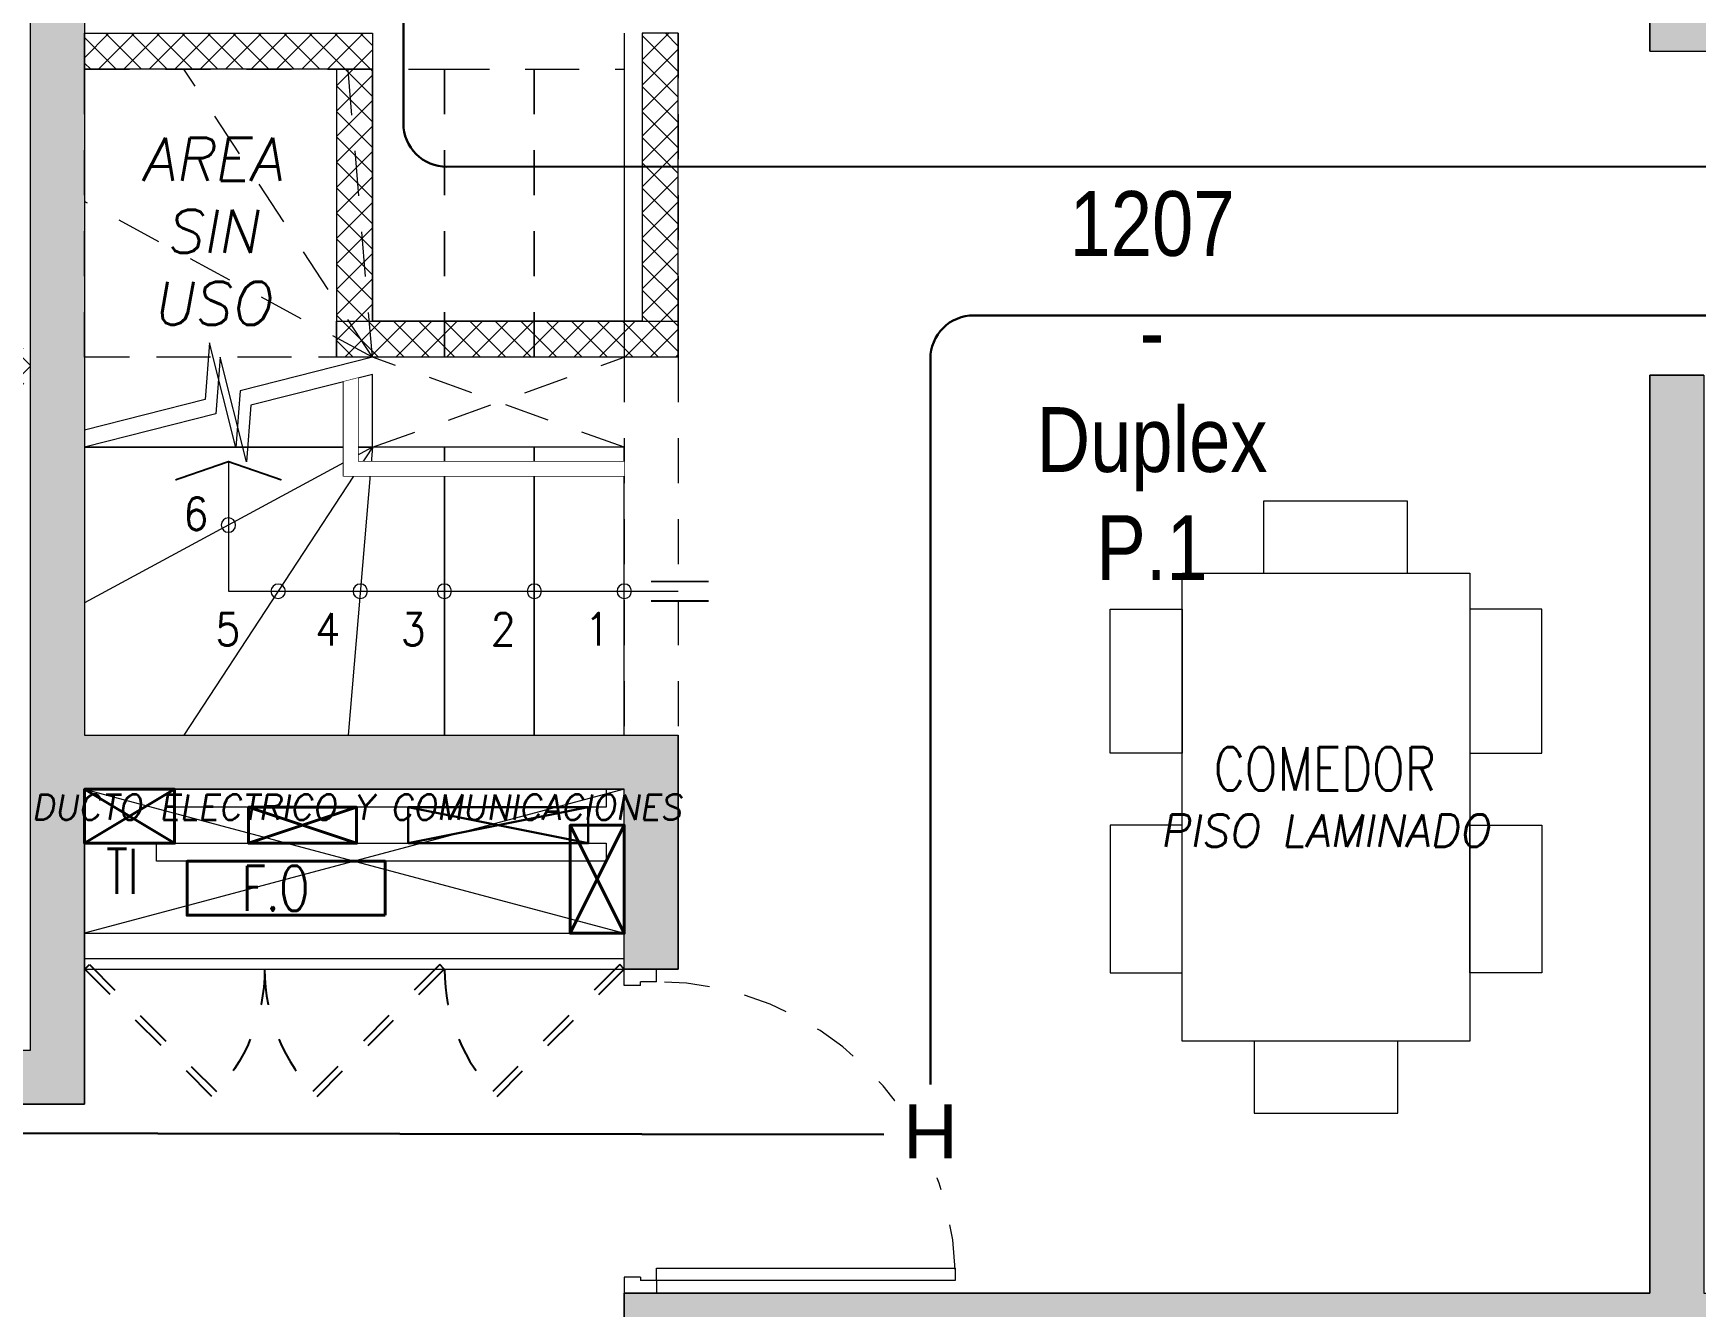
# Model space of a CAD drawing. Header units: millimetres. Extents: x -3 to 53, y -110 to 39.
# Drawn here: x 39.558 to 44.178, y -23.07 to -19.532 of the extents above; entities that cross this region are included whole.
import ezdxf
from ezdxf import colors
from ezdxf.entities.mleader import LeaderData, LeaderLine
from ezdxf.enums import TextEntityAlignment as Align
from ezdxf.math import Vec2, Vec3

# ---------------------------------------------------------------- set-up
doc = ezdxf.new("R2010")
doc.units = ezdxf.units.MM
doc.set_wipeout_variables(frame=1)
doc.linetypes.add('HIDDEN', pattern=[0.375, 0.25, -0.125])
doc.linetypes.add('HIDDEN2', pattern=[0.1875, 0.125, -0.0625])
for name, color, linetype in [('A-BARANDAS', 8, 'Continuous'), ('A-EST HATCH', 8, 'Continuous'), ('A-EST PLACAS', 8, 'Continuous'), ('A-EST VIGAS', 8, 'HIDDEN2'), ('A-LINEAS', 8, 'Continuous'), ('A-MURO BAJO', 8, 'Continuous'), ('A-MURO_P10', 8, 'Continuous'), ('A-NUMERACIONDEP', 8, 'Continuous'), ('A-PROYECCIONES', 8, 'HIDDEN2'), ('A-TEXTO-ACABADO PISO', 8, 'Continuous'), ('A-TEXTO-INDICACIONES', 8, 'Continuous'), ('DLP_MOBILIARIO', 8, 'Continuous'), ('DLP_TEXTO AMBIENTE', 8, 'Continuous')]:
    doc.layers.add(name, color=color, linetype=linetype)
for name, color, linetype, lineweight in [('A-MUROS', 8, 'Continuous', 30), ('MQ.BANDEJA DE COMUNICACIONES', 8, 'Continuous', 40), ('MQ.BANDEJA ELECTRICA', 8, 'Continuous', 30), ('MQ.CANALI DYA', 3, 'LINEAPERPEN', 30), ('MQ.DETECTOR HUMO', 5, 'Continuous', 30), ('MQ.TEXTO GENERAL', 255, 'Continuous', 40)]:
    doc.layers.add(name, color=color, linetype=linetype, lineweight=lineweight)
doc.styles.add('MQTEXTO', font='romans.shx')
doc.styles.add('R80', font='ARIALN.TTF', dxfattribs={"height": 2.03})
doc.styles.add('ROMANS', font='ROMANS.shx', dxfattribs={"oblique": 10})
doc.styles.get("Standard").update_dxf_attribs({"font": 'arial.ttf'})
doc.linetypes.add('LINEAPERPEN', pattern='A,0.75,-0.2,["I",Standard,S=0.12,R=0.09,X=0,Y=-0.06],-0.25', length=1.2)

# ---------------------------------------------------------------- blocks, each defined once
blk = doc.blocks.new('DETECTOR DE HUMO 1 EN 75')
blk.add_wipeout([(0.13, 0.13), (0.13, 0.1316), (0.13, 0.1333), (0.1299, 0.1349), (0.1298, 0.1365), (0.1297, 0.1382), (0.1296, 0.1398), (0.1295, 0.1414), (0.1293, 0.143), (0.1292, 0.1447), (0.129, 0.1463), (0.1288, 0.1479), (0.1285, 0.1495), (0.1283, 0.1511), (0.128, 0.1528), (0.1277, 0.1544), (0.1274, 0.156), (0.127, 0.1576), (0.1267, 0.1592), (0.1263, 0.1607), (0.1259, 0.1623), (0.1255, 0.1639), (0.1251, 0.1655), (0.1246, 0.1671), (0.1241, 0.1686), (0.1236, 0.1702), (0.1231, 0.1717), (0.1226, 0.1733), (0.122, 0.1748), (0.1215, 0.1763), (0.1209, 0.1779), (0.1203, 0.1794), (0.1196, 0.1809), (0.119, 0.1824), (0.1183, 0.1839), (0.1176, 0.1854), (0.1169, 0.1868), (0.1162, 0.1883), (0.1155, 0.1897), (0.1147, 0.1912), (0.1139, 0.1926), (0.1131, 0.1941), (0.1123, 0.1955), (0.1115, 0.1969), (0.1106, 0.1983), (0.1098, 0.1997), (0.1089, 0.201), (0.108, 0.2024), (0.1071, 0.2037), (0.1061, 0.2051), (0.1052, 0.2064), (0.1042, 0.2077), (0.1032, 0.209), (0.1022, 0.2103), (0.1012, 0.2116), (0.1002, 0.2129), (0.0991, 0.2141), (0.0981, 0.2154), (0.097, 0.2166), (0.0959, 0.2178), (0.0948, 0.219), (0.0936, 0.2202), (0.0925, 0.2213), (0.0913, 0.2225), (0.0902, 0.2236), (0.089, 0.2248), (0.0878, 0.2259), (0.0866, 0.227), (0.0854, 0.2281), (0.0841, 0.2291), (0.0829, 0.2302), (0.0816, 0.2312), (0.0803, 0.2322), (0.079, 0.2332), (0.0777, 0.2342), (0.0764, 0.2352), (0.0751, 0.2361), (0.0737, 0.2371), (0.0724, 0.238), (0.071, 0.2389), (0.0697, 0.2398), (0.0683, 0.2406), (0.0669, 0.2415), (0.0655, 0.2423), (0.0641, 0.2431), (0.0626, 0.2439), (0.0612, 0.2447), (0.0597, 0.2455), (0.0583, 0.2462), (0.0568, 0.2469), (0.0554, 0.2476), (0.0539, 0.2483), (0.0524, 0.249), (0.0509, 0.2496), (0.0494, 0.2503), (0.0479, 0.2509), (0.0463, 0.2515), (0.0448, 0.252), (0.0433, 0.2526), (0.0417, 0.2531), (0.0402, 0.2536), (0.0386, 0.2541), (0.0371, 0.2546), (0.0355, 0.2551), (0.0339, 0.2555), (0.0323, 0.2559), (0.0307, 0.2563), (0.0292, 0.2567), (0.0276, 0.257), (0.026, 0.2574), (0.0244, 0.2577), (0.0228, 0.258), (0.0211, 0.2583), (0.0195, 0.2585), (0.0179, 0.2588), (0.0163, 0.259), (0.0147, 0.2592), (0.013, 0.2593), (0.0114, 0.2595), (0.0098, 0.2596), (0.0082, 0.2597), (0.0065, 0.2598), (0.0049, 0.2599), (0.0033, 0.26), (0.0016, 0.26), (0, 0.26), (-0.0016, 0.26), (-0.0033, 0.26), (-0.0049, 0.2599), (-0.0065, 0.2598), (-0.0082, 0.2597), (-0.0098, 0.2596), (-0.0114, 0.2595), (-0.013, 0.2593), (-0.0147, 0.2592), (-0.0163, 0.259), (-0.0179, 0.2588), (-0.0195, 0.2585), (-0.0211, 0.2583), (-0.0228, 0.258), (-0.0244, 0.2577), (-0.026, 0.2574), (-0.0276, 0.257), (-0.0292, 0.2567), (-0.0307, 0.2563), (-0.0323, 0.2559), (-0.0339, 0.2555), (-0.0355, 0.2551), (-0.0371, 0.2546), (-0.0386, 0.2541), (-0.0402, 0.2536), (-0.0417, 0.2531), (-0.0433, 0.2526), (-0.0448, 0.252), (-0.0463, 0.2515), (-0.0479, 0.2509), (-0.0494, 0.2503), (-0.0509, 0.2496), (-0.0524, 0.249), (-0.0539, 0.2483), (-0.0554, 0.2476), (-0.0568, 0.2469), (-0.0583, 0.2462), (-0.0597, 0.2455), (-0.0612, 0.2447), (-0.0626, 0.2439), (-0.0641, 0.2431), (-0.0655, 0.2423), (-0.0669, 0.2415), (-0.0683, 0.2406), (-0.0697, 0.2398), (-0.071, 0.2389), (-0.0724, 0.238), (-0.0737, 0.2371), (-0.0751, 0.2361), (-0.0764, 0.2352), (-0.0777, 0.2342), (-0.079, 0.2332), (-0.0803, 0.2322), (-0.0816, 0.2312), (-0.0829, 0.2302), (-0.0841, 0.2291), (-0.0854, 0.2281), (-0.0866, 0.227), (-0.0878, 0.2259), (-0.089, 0.2248), (-0.0902, 0.2236), (-0.0913, 0.2225), (-0.0925, 0.2213), (-0.0936, 0.2202), (-0.0948, 0.219), (-0.0959, 0.2178), (-0.097, 0.2166), (-0.0981, 0.2154), (-0.0991, 0.2141), (-0.1002, 0.2129), (-0.1012, 0.2116), (-0.1022, 0.2103), (-0.1032, 0.209), (-0.1042, 0.2077), (-0.1052, 0.2064), (-0.1061, 0.2051), (-0.1071, 0.2037), (-0.108, 0.2024), (-0.1089, 0.201), (-0.1098, 0.1997), (-0.1106, 0.1983), (-0.1115, 0.1969), (-0.1123, 0.1955), (-0.1131, 0.1941), (-0.1139, 0.1926), (-0.1147, 0.1912), (-0.1155, 0.1897), (-0.1162, 0.1883), (-0.1169, 0.1868), (-0.1176, 0.1854), (-0.1183, 0.1839), (-0.119, 0.1824), (-0.1196, 0.1809), (-0.1203, 0.1794), (-0.1209, 0.1779), (-0.1215, 0.1763), (-0.122, 0.1748), (-0.1226, 0.1733), (-0.1231, 0.1717), (-0.1236, 0.1702), (-0.1241, 0.1686), (-0.1246, 0.1671), (-0.1251, 0.1655), (-0.1255, 0.1639), (-0.1259, 0.1623), (-0.1263, 0.1607), (-0.1267, 0.1592), (-0.127, 0.1576), (-0.1274, 0.156), (-0.1277, 0.1544), (-0.128, 0.1528), (-0.1283, 0.1511), (-0.1285, 0.1495), (-0.1288, 0.1479), (-0.129, 0.1463), (-0.1292, 0.1447), (-0.1293, 0.143), (-0.1295, 0.1414), (-0.1296, 0.1398), (-0.1297, 0.1382), (-0.1298, 0.1365), (-0.1299, 0.1349), (-0.13, 0.1333), (-0.13, 0.1316), (-0.13, 0.13), (-0.13, 0.1284), (-0.13, 0.1267), (-0.1299, 0.1251), (-0.1298, 0.1235), (-0.1297, 0.1218), (-0.1296, 0.1202), (-0.1295, 0.1186), (-0.1293, 0.117), (-0.1292, 0.1153), (-0.129, 0.1137), (-0.1288, 0.1121), (-0.1285, 0.1105), (-0.1283, 0.1089), (-0.128, 0.1072), (-0.1277, 0.1056), (-0.1274, 0.104), (-0.127, 0.1024), (-0.1267, 0.1008), (-0.1263, 0.0993), (-0.1259, 0.0977), (-0.1255, 0.0961), (-0.1251, 0.0945), (-0.1246, 0.0929), (-0.1241, 0.0914), (-0.1236, 0.0898), (-0.1231, 0.0883), (-0.1226, 0.0867), (-0.122, 0.0852), (-0.1215, 0.0837), (-0.1209, 0.0821), (-0.1203, 0.0806), (-0.1196, 0.0791), (-0.119, 0.0776), (-0.1183, 0.0761), (-0.1176, 0.0746), (-0.1169, 0.0732), (-0.1162, 0.0717), (-0.1155, 0.0703), (-0.1147, 0.0688), (-0.1139, 0.0674), (-0.1131, 0.0659), (-0.1123, 0.0645), (-0.1115, 0.0631), (-0.1106, 0.0617), (-0.1098, 0.0603), (-0.1089, 0.059), (-0.108, 0.0576), (-0.1071, 0.0563), (-0.1061, 0.0549), (-0.1052, 0.0536), (-0.1042, 0.0523), (-0.1032, 0.051), (-0.1022, 0.0497), (-0.1012, 0.0484), (-0.1002, 0.0471), (-0.0991, 0.0459), (-0.0981, 0.0446), (-0.097, 0.0434), (-0.0959, 0.0422), (-0.0948, 0.041), (-0.0936, 0.0398), (-0.0925, 0.0387), (-0.0913, 0.0375), (-0.0902, 0.0364), (-0.089, 0.0352), (-0.0878, 0.0341), (-0.0866, 0.033), (-0.0854, 0.0319), (-0.0841, 0.0309), (-0.0829, 0.0298), (-0.0816, 0.0288), (-0.0803, 0.0278), (-0.079, 0.0268), (-0.0777, 0.0258), (-0.0764, 0.0248), (-0.0751, 0.0239), (-0.0737, 0.0229), (-0.0724, 0.022), (-0.071, 0.0211), (-0.0697, 0.0202), (-0.0683, 0.0194), (-0.0669, 0.0185), (-0.0655, 0.0177), (-0.0641, 0.0169), (-0.0626, 0.0161), (-0.0612, 0.0153), (-0.0597, 0.0145), (-0.0583, 0.0138), (-0.0568, 0.0131), (-0.0554, 0.0124), (-0.0539, 0.0117), (-0.0524, 0.011), (-0.0509, 0.0104), (-0.0494, 0.0097), (-0.0479, 0.0091), (-0.0463, 0.0085), (-0.0448, 0.008), (-0.0433, 0.0074), (-0.0417, 0.0069), (-0.0402, 0.0064), (-0.0386, 0.0059), (-0.0371, 0.0054), (-0.0355, 0.0049), (-0.0339, 0.0045), (-0.0323, 0.0041), (-0.0307, 0.0037), (-0.0292, 0.0033), (-0.0276, 0.003), (-0.026, 0.0026), (-0.0244, 0.0023), (-0.0228, 0.002), (-0.0211, 0.0017), (-0.0195, 0.0015), (-0.0179, 0.0012), (-0.0163, 0.001), (-0.0147, 0.0008), (-0.013, 0.0007), (-0.0114, 0.0005), (-0.0098, 0.0004), (-0.0082, 0.0003), (-0.0065, 0.0002), (-0.0049, 0.0001), (-0.0033, 0), (-0.0016, 0), (0, 0), (0.0016, 0), (0.0033, 0), (0.0049, 0.0001), (0.0065, 0.0002), (0.0082, 0.0003), (0.0098, 0.0004), (0.0114, 0.0005), (0.013, 0.0007), (0.0147, 0.0008), (0.0163, 0.001), (0.0179, 0.0012), (0.0195, 0.0015), (0.0211, 0.0017), (0.0228, 0.002), (0.0244, 0.0023), (0.026, 0.0026), (0.0276, 0.003), (0.0292, 0.0033), (0.0307, 0.0037), (0.0323, 0.0041), (0.0339, 0.0045), (0.0355, 0.0049), (0.0371, 0.0054), (0.0386, 0.0059), (0.0402, 0.0064), (0.0417, 0.0069), (0.0433, 0.0074), (0.0448, 0.008), (0.0463, 0.0085), (0.0479, 0.0091), (0.0494, 0.0097), (0.0509, 0.0104), (0.0524, 0.011), (0.0539, 0.0117), (0.0554, 0.0124), (0.0568, 0.0131), (0.0583, 0.0138), (0.0597, 0.0145), (0.0612, 0.0153), (0.0626, 0.0161), (0.0641, 0.0169), (0.0655, 0.0177), (0.0669, 0.0185), (0.0683, 0.0194), (0.0697, 0.0202), (0.071, 0.0211), (0.0724, 0.022), (0.0737, 0.0229), (0.0751, 0.0239), (0.0764, 0.0248), (0.0777, 0.0258), (0.079, 0.0268), (0.0803, 0.0278), (0.0816, 0.0288), (0.0829, 0.0298), (0.0841, 0.0309), (0.0854, 0.0319), (0.0866, 0.033), (0.0878, 0.0341), (0.089, 0.0352), (0.0902, 0.0364), (0.0913, 0.0375), (0.0925, 0.0387), (0.0936, 0.0398), (0.0948, 0.041), (0.0959, 0.0422), (0.097, 0.0434), (0.0981, 0.0446), (0.0991, 0.0459), (0.1002, 0.0471), (0.1012, 0.0484), (0.1022, 0.0497), (0.1032, 0.051), (0.1042, 0.0523), (0.1052, 0.0536), (0.1061, 0.0549), (0.1071, 0.0563), (0.108, 0.0576), (0.1089, 0.059), (0.1098, 0.0603), (0.1106, 0.0617), (0.1115, 0.0631), (0.1123, 0.0645), (0.1131, 0.0659), (0.1139, 0.0674), (0.1147, 0.0688), (0.1155, 0.0703), (0.1162, 0.0717), (0.1169, 0.0732), (0.1176, 0.0746), (0.1183, 0.0761), (0.119, 0.0776), (0.1196, 0.0791), (0.1203, 0.0806), (0.1209, 0.0821), (0.1215, 0.0837), (0.122, 0.0852), (0.1226, 0.0867), (0.1231, 0.0883), (0.1236, 0.0898), (0.1241, 0.0914), (0.1246, 0.0929), (0.1251, 0.0945), (0.1255, 0.0961), (0.1259, 0.0977), (0.1263, 0.0993), (0.1267, 0.1008), (0.127, 0.1024), (0.1274, 0.104), (0.1277, 0.1056), (0.128, 0.1072), (0.1283, 0.1089), (0.1285, 0.1105), (0.1288, 0.1121), (0.129, 0.1137), (0.1292, 0.1153), (0.1293, 0.117), (0.1295, 0.1186), (0.1296, 0.1202), (0.1297, 0.1218), (0.1298, 0.1235), (0.1299, 0.1251), (0.13, 0.1267), (0.13, 0.1284)]).dxf.layer = 'MQ.DETECTOR HUMO'
at = {"layer": 'MQ.DETECTOR HUMO'}
blk.add_text('H', height=0.15, rotation=180, dxfattribs=at).set_placement((0, 0.13), align=Align.MIDDLE_CENTER)
blk = doc.blocks.new('DETECTORES3 TORRE')
at = {"layer": 'MQ.CANALI DYA', "elevation": 0}
blk.add_lwpolyline([(-4.8074, 1.7303), (0.4945, 1.7294, 0.414214), (0.6145, 1.8494), (0.6145, 4.175)], format="xyb", dxfattribs=at)
at = {"layer": 'MQ.DETECTOR HUMO'}
blk.add_blockref('DETECTOR DE HUMO 1 EN 75', (-0.85, -1.0801), dxfattribs=at)
at = {"layer": 'MQ.CANALI DYA', "elevation": 0}
for points in [[(-4.1337, 1.3163), (-0.97, 1.3163, -0.414214), (-0.85, 1.1963), (-0.85, -0.8201)], [(2.0904, -1.3433), (2.0904, -1.0754, 0.414634), (1.9702, -0.9554), (-0.7203, -0.9593)]]:
    blk.add_lwpolyline(points, format="xyb", dxfattribs=at)
blk = doc.blocks.new('_Dot')
at = {"color": 0, "linetype": 'ByBlock', "lineweight": -2}
blk.add_line((-0.5, 0), (-1, 0), dxfattribs=at)
at = {"color": 0, "linetype": 'ByBlock', "const_width": 0.5}
blk.add_lwpolyline([(-0.25, 0, 1), (0.25, 0, 1)], format="xyb", close=True, dxfattribs=at)
blk = doc.blocks.new('EST.P10')
at = {"layer": 'A-EST HATCH', "lineweight": 0}
h = blk.add_hatch(color=8, dxfattribs=at)
h.dxf.hatch_style = 1
h.paths.add_polyline_path([(10.5, -2.74), (10.5, 3.325), (12.15, 3.325), (12.15, 3.525), (10.35, 3.525), (10.35, 2.65), (8.85, 2.65), (8.85, 3.15), (8.7, 3.15), (8.7, 2.45), (10.35, 2.45), (10.35, -2.74)])
h.paths.add_polyline_path([(31.6, 7.325), (30, 7.325), (30, 10.425), (31.2, 10.425), (31.2, 10.575), (29.85, 10.575), (29.85, 7.175), (31.6, 7.175)])
h.paths.add_polyline_path([(32.4, 10.575), (32.55, 10.575), (32.55, 7.175), (32.4, 7.175)])
h.paths.add_polyline_path([(37.9, 11.05), (38.2, 11.05), (38.2, 10.9), (38.05, 10.9), (38.05, 7.825), (37.9, 7.825)])
h.paths.add_polyline_path([(34.95, 10.425), (34.95, 7.325), (33.35, 7.325), (33.35, 7.175), (35.1, 7.175), (35.1, 10.575), (33.75, 10.575), (33.75, 10.425)])
h.paths.add_polyline_path([(44.2, 10.9), (44.8, 10.9), (44.8, 11.05), (44.05, 11.05), (44.05, 7.65), (45.2, 7.65), (45.2, 7.8), (44.2, 7.8)])
h.paths.add_polyline_path([(46, 11.05), (46, 7.65), (46.15, 7.65), (46.15, 11.05)])
h.paths.add_polyline_path([(46.95, 7.8), (48.55, 7.8), (48.55, 10.9), (47.35, 10.9), (47.35, 11.05), (48.7, 11.05), (48.7, 7.65), (46.95, 7.65)])
h.paths.add_polyline_path([(44.2, -2.65), (44.8, -2.65), (44.8, -2.8), (44.05, -2.8), (44.05, 0.6), (45.2, 0.6), (45.2, 0.45), (44.2, 0.45)])
h.paths.add_polyline_path([(46, -2.8), (46, 0.6), (46.15, 0.6), (46.15, -2.8)])
h.paths.add_polyline_path([(46.95, 0.45), (48.55, 0.45), (48.55, -2.65), (47.35, -2.65), (47.35, -2.8), (48.7, -2.8), (48.7, 0.6), (46.95, 0.6)])
h.paths.add_polyline_path([(41.35, -0.35), (41.2, -0.35), (41.2, -2.65), (41.05, -2.65), (41.05, -2.8), (41.35, -2.8)])
h.paths.add_polyline_path([(31.6, 0.925), (30, 0.925), (30, -2.175), (31.2, -2.175), (31.2, -2.325), (29.85, -2.325), (29.85, 1.075), (31.6, 1.075)])
h.paths.add_polyline_path([(32.4, -2.325), (32.55, -2.325), (32.55, 1.075), (32.4, 1.075)])
h.paths.add_polyline_path([(37.9, -2.8), (38.2, -2.8), (38.2, -2.65), (38.05, -2.65), (38.05, 0.425), (37.9, 0.425)])
h.paths.add_polyline_path([(34.95, -2.175), (34.95, 0.925), (33.35, 0.925), (33.35, 1.075), (35.1, 1.075), (35.1, -2.325), (33.75, -2.325), (33.75, -2.175)])
h.paths.add_polyline_path([(18.45, 7.325), (20.05, 7.325), (20.05, 10.425), (18.85, 10.425), (18.85, 10.575), (20.2, 10.575), (20.2, 7.175), (18.45, 7.175)])
h.paths.add_polyline_path([(17.65, 10.575), (17.5, 10.575), (17.5, 7.175), (17.65, 7.175)])
h.paths.add_polyline_path([(11.85, 11.05), (11.85, 10.9), (12, 10.9), (12, 7.825), (12.15, 7.825), (12.15, 11.05)])
h.paths.add_polyline_path([(22.45, 4.725), (13.05, 4.725), (13.05, 4.875), (16.6, 4.875), (16.6, 6.275), (16.8, 6.275), (16.8, 4.875), (19.7, 4.875), (19.7, 6.275), (19.85, 6.275), (19.85, 4.875), (22.25, 4.875), (22.25, 6.125), (20.6, 6.125), (20.6, 6.275), (22.875, 6.275), (22.875, 6.125), (22.45, 6.125)])
h.paths.add_polyline_path([(15.1, 10.425), (15.1, 7.325), (16.7, 7.325), (16.7, 7.175), (14.95, 7.175), (14.95, 10.575), (16.3, 10.575), (16.3, 10.425)])
h.paths.add_polyline_path([(10.35, 5.8), (8.7, 5.8), (8.7, 5.1), (8.85, 5.1), (8.85, 5.6), (10.35, 5.6), (10.35, 4.725), (12.15, 4.725), (12.15, 4.925), (10.5, 4.925), (10.5, 10.99), (10.35, 10.99)])
h.paths.add_polyline_path([(5.85, 10.9), (5.25, 10.9), (5.25, 11.05), (6, 11.05), (6, 7.65), (4.85, 7.65), (4.85, 7.8), (5.85, 7.8)])
h.paths.add_polyline_path([(4.05, 11.05), (4.05, 7.65), (3.9, 7.65), (3.9, 11.05)])
h.paths.add_polyline_path([(3.1, 7.8), (1.5, 7.8), (1.5, 10.9), (2.7, 10.9), (2.7, 11.05), (1.35, 11.05), (1.35, 7.65), (3.1, 7.65)])
h.paths.add_polyline_path([(4.05, -2.8), (4.05, 0.6), (3.9, 0.6), (3.9, -2.8)])
h.paths.add_polyline_path([(3.1, 0.45), (1.5, 0.45), (1.5, -2.65), (2.7, -2.65), (2.7, -2.8), (1.35, -2.8), (1.35, 0.6), (3.1, 0.6)])
h.paths.add_polyline_path([(8.7, -0.35), (8.85, -0.35), (8.85, -2.65), (9, -2.65), (9, -2.8), (8.7, -2.8)])
h.paths.add_polyline_path([(18.45, 0.925), (20.05, 0.925), (20.05, -2.175), (18.85, -2.175), (18.85, -2.325), (20.2, -2.325), (20.2, 1.075), (18.45, 1.075)])
h.paths.add_polyline_path([(17.65, -2.325), (17.5, -2.325), (17.5, 1.075), (17.65, 1.075)])
h.paths.add_polyline_path([(12.15, -2.8), (11.85, -2.8), (11.85, -2.65), (12, -2.65), (12, 0.425), (12.15, 0.425)])
h.paths.add_polyline_path([(15.1, -2.175), (15.1, 0.925), (16.7, 0.925), (16.7, 1.075), (14.95, 1.075), (14.95, -2.325), (16.3, -2.325), (16.3, -2.175)])
h.paths.add_polyline_path([(39.7, 3.525), (37.9, 3.525), (37.9, 3.375), (39.55, 3.375), (39.55, -2.74), (39.7, -2.74), (39.7, 2.5), (41.35, 2.5), (41.35, 3.15), (41.2, 3.15), (41.2, 2.65), (39.7, 2.65)])
h.paths.add_polyline_path([(6, -2.8), (6, 0.6), (4.85, 0.6), (4.85, 0.45), (5.85, 0.45), (5.85, -2.65), (5.25, -2.65), (5.25, -2.8)])
h.paths.add_polyline_path([(3.0968, 5.55), (2.95, 5.55), (2.95, 6.75), (5.1, 6.75), (5.1, 6.6), (4.65, 6.6), (4.65, 5), (4.45, 5), (4.45, 6.6), (3.1, 6.6), (3.1, 5.55)], flags=17)
h.paths.add_polyline_path([(3.0968, 2.7), (2.95, 2.7), (2.95, 1.5), (5.1, 1.5), (5.1, 1.65), (4.65, 1.65), (4.65, 3.25), (4.45, 3.25), (4.45, 1.65), (3.1, 1.65), (3.1, 2.7)], flags=17)
h.paths.add_polyline_path([(8.8501, 4.2), (6, 4.2), (6, 6.75), (5.85, 6.75), (5.85, 4.2), (3.1, 4.2), (3.1, 4.8), (2.95, 4.8), (2.95, 4.2), (0.15, 4.2), (0.15, 8.25), (0, 8.25), (0, 0), (0.15, 0), (0.15, 4.05), (2.95, 4.05), (2.95, 3.45), (3.1, 3.45), (3.1, 4.05), (5.85, 4.05), (5.85, 1.5), (6, 1.5), (6, 4.05), (8.8501, 4.05)])
h.paths.add_polyline_path([(8.7, 11.05), (8.7, 8.6), (8.85, 8.6), (8.85, 10.9), (9, 10.9), (9, 11.05)])
h.paths.add_polyline_path([(22.9, 4.725), (25, 4.725), (25, 4.875), (23.05, 4.875), (23.05, 8.575), (25, 8.575), (25, 8.725), (23.05, 8.725), (23.05, 10.575), (22.2, 10.575), (22.2, 10.425), (22.9, 10.425)])
h.paths.add_polyline_path([(39.7, 10.99), (39.7, 5.75), (41.35, 5.75), (41.35, 5.1), (41.2, 5.1), (41.2, 5.6), (39.7, 5.6), (39.7, 4.725), (37.9, 4.725), (37.9, 4.875), (39.55, 4.875), (39.55, 10.99)])
h.paths.add_polyline_path([(47.1, 4.2), (49.9, 4.2), (49.9, 8.25), (50.05, 8.25), (50.05, 0), (49.9, 0), (49.9, 4.05), (47.1, 4.05), (47.1, 3.45), (46.95, 3.45), (46.95, 4.05), (44.2, 4.05), (44.2, 1.5), (44.05, 1.5), (44.05, 4.05), (41.1999, 4.05), (41.1999, 4.2), (44.05, 4.2), (44.05, 6.75), (44.2, 6.75), (44.2, 4.2), (46.95, 4.2), (46.95, 4.8), (47.1, 4.8)])
h.paths.add_polyline_path([(41.35, 11.05), (41.05, 11.05), (41.05, 10.9), (41.2, 10.9), (41.2, 8.6), (41.35, 8.6)])
h.paths.add_polyline_path([(46.9532, 5.55), (47.1, 5.55), (47.1, 6.75), (44.95, 6.75), (44.95, 6.6), (45.4, 6.6), (45.4, 5), (45.6, 5), (45.6, 6.6), (46.95, 6.6), (46.95, 5.55)], flags=17)
h.paths.add_polyline_path([(46.9532, 2.7), (47.1, 2.7), (47.1, 1.5), (44.95, 1.5), (44.95, 1.65), (45.4, 1.65), (45.4, 3.25), (45.6, 3.25), (45.6, 1.65), (46.95, 1.65), (46.95, 2.7)], flags=17)
h.paths.add_polyline_path([(26.7, 4.725), (26.85, 4.725), (26.85, 8.725), (26.7, 8.725)])
h.paths.add_polyline_path([(27.15, 10.425), (27.85, 10.425), (27.85, 10.575), (27, 10.575), (27, 4.725), (27.15, 4.725)])
h.paths.add_polyline_path([(27.6, 6.125), (27.6, 4.725), (37, 4.725), (37, 4.875), (33.45, 4.875), (33.45, 6.275), (33.25, 6.275), (33.25, 4.875), (30.35, 4.875), (30.35, 6.275), (30.2, 6.275), (30.2, 4.875), (27.8, 4.875), (27.8, 6.125), (29.45, 6.125), (29.45, 6.275), (27.175, 6.275), (27.175, 6.125)])
h.paths.add_polyline_path([(21.05, 1.975), (21.05, 2.125), (22.85, 2.125), (22.85, 3.375), (20.3, 3.375), (20.3, 1.975), (20.15, 1.975), (20.15, 3.375), (16.8, 3.375), (16.8, 1.975), (16.6, 1.975), (16.6, 3.375), (13.05, 3.375), (13.05, 3.525), (23.05, 3.525), (23.05, 1.975)])
h.paths.add_polyline_path([(23.05, 1.95), (23.05, -1.775), (26.7, -1.775), (26.7, 0.875), (24.35, 0.875), (24.35, 1.425), (24.05, 1.425), (24.05, 1.575), (24.5, 1.575), (24.5, 1.025), (26.7, 1.025), (26.7, 3.375), (24.05, 3.375), (24.05, 3.525), (26.85, 3.525), (26.85, -1.925), (23.05, -1.925), (23.05, -2.325), (22.2, -2.325), (22.2, -2.175), (22.9, -2.175), (22.9, 1.95)])
h.paths.add_polyline_path([(29, 1.975), (29, 2.125), (27.2, 2.125), (27.2, 3.375), (29.75, 3.375), (29.75, 1.975), (29.9, 1.975), (29.9, 3.375), (33.25, 3.375), (33.25, 1.975), (33.45, 1.975), (33.45, 3.375), (37, 3.375), (37, 3.525), (27, 3.525), (27, 1.975)])
h.paths.add_polyline_path([(27, 1.95), (27, -2.325), (27.85, -2.325), (27.85, -2.175), (27.15, -2.175), (27.15, 1.95)])
at = {"layer": 'A-EST PLACAS', "color": 8, "lineweight": 0}
for points in [[(44.2, 10.9), (44.8, 10.9), (44.8, 11.05), (44.05, 11.05), (44.05, 7.65), (45.2, 7.65), (45.2, 7.8), (44.2, 7.8)], [(39.7, 10.99), (39.7, 5.75), (41.35, 5.75), (41.35, 5.1), (41.2, 5.1), (41.2, 5.6), (39.7, 5.6), (39.7, 4.725), (37.9, 4.725), (37.9, 4.875), (39.55, 4.875), (39.55, 10.99)], [(47.1, 4.2), (49.9, 4.2), (49.9, 8.25), (50.05, 8.25), (50.05, 0), (49.9, 0), (49.9, 4.05), (47.1, 4.05), (47.1, 3.45), (46.95, 3.45), (46.95, 4.05), (44.2, 4.05), (44.2, 1.5), (44.05, 1.5), (44.05, 4.05), (41.1999, 4.05), (41.1999, 4.2), (44.05, 4.2), (44.05, 6.75), (44.2, 6.75), (44.2, 4.2), (46.95, 4.2), (46.95, 4.8), (47.1, 4.8)]]:
    blk.add_lwpolyline(points, close=True, dxfattribs=at)
at = {"layer": 'A-EST VIGAS', "color": 8, "lineweight": 0}
for p, q in [((41.2, 8.6), (41.2, 5.75)), ((41.35, 8.6), (41.35, 5.75))]:
    blk.add_line(p, q, dxfattribs=at)
blk = doc.blocks.new('*U143')
at = {"color": 8, "lineweight": 0}
for p, q in [((0.01, 0.855), (0.01, 0.9)), ((0.1, 0.865), (0.1, 0.9)), ((0.055, 0.855), (0.01, 0.855)), ((0.1, 0.865), (0.055, 0.865)), ((0.055, 0.855), (0.055, 0.865)), ((0.055, 0.045), (0.01, 0.045)), ((0.01, 0.045), (0.01, 0)), ((0.055, 0.045), (0.055, 0.035)), ((0.1, 0.035), (0.055, 0.035)), ((0.1, 0.035), (0.1, 0))]:
    blk.add_line(p, q, dxfattribs=at)
blk.add_lwpolyline([(0.93, 0.07), (0.93, 0.035), (0.1, 0.035), (0.1, 0.07)], close=True, dxfattribs=at)
at = {"color": 8, "linetype": 'HIDDEN2', "lineweight": 0}
blk.add_arc((0.0995, 0.0339), 0.8311, 2.2301, 89.9672, dxfattribs=at)
blk = doc.blocks.new('A$Cb5611ba7')
at = {"color": 8, "lineweight": 0}
for points in [[(0.1, 0.2), (0.1, 0), (0.5, 0), (0.5, 0.2)], [(1.11, 0.2), (1.11, 0), (0.7, 0), (0.7, 0.2)], [(0, 0), (0, -0.8), (1.3, -0.8), (1.3, 0)], [(1.5, -0.6), (1.3, -0.6), (1.3, -0.2), (1.5, -0.2)], [(0.1, -1), (0.1, -0.8), (0.5, -0.8), (0.5, -1)], [(1.11, -1), (1.11, -0.8), (0.7, -0.8), (0.7, -1)]]:
    blk.add_lwpolyline(points, close=True, dxfattribs=at)
blk = doc.blocks.new('ESC1')
at = {"layer": 'A-BARANDAS', "color": 8, "lineweight": 0}
blk.add_lwpolyline([(-0.76, 0.9923), (-0.76, 0.76), (-1.5, 0.76), (-1.5, 0.72), (-0.72, 0.72), (-0.72, 0.9821)], dxfattribs=at)
at = {"layer": 'A-LINEAS', "color": 8, "linetype": 'Continuous', "lineweight": 0}
for points in [[(-0.8, 1.05), (-0.4323, 0.9569), (-0.4206, 0.7993), (-0.347, 1.0901), (-0.3353, 0.9324), (0, 0.8475)], [(-0.8, 1.0024), (-0.4622, 0.9169), (-0.4506, 0.7592), (-0.377, 1.0501), (-0.3653, 0.8924), (-0.0003, 0.8)], [(-0.4, 0.7601), (-0.4, 0.4), (-1.65, 0.4)]]:
    blk.add_lwpolyline(points, dxfattribs=at)
at = {"layer": 'A-LINEAS', "color": 8, "lineweight": 0, "const_width": 0.005}
for points in [[(-0.2526, 0.7092), (-0.4, 0.7601), (-0.5474, 0.7092)], [(-1.5742, 0.4271), (-1.7349, 0.4271)], [(-1.5742, 0.3729), (-1.7349, 0.3729)]]:
    blk.add_lwpolyline(points, dxfattribs=at)
at = {"layer": 'A-LINEAS', "color": 8, "linetype": 'Continuous', "lineweight": 0}
for centre in [(-0.4, 0.5839), (-1.5, 0.4), (-1.25, 0.4), (-1, 0.4), (-0.7663, 0.4), (-0.5381, 0.4)]:
    blk.add_circle(centre, 0.02, dxfattribs=at)
at = {"layer": 'A-MURO BAJO', "color": 8, "lineweight": 0}
for points in [[(-0.0003, 0.8), (-0.8, 0.8), (-0.8, 1.0024)], [(-0.8, 0.8), (-0.7326, 0)], [(-0.8, 0.8), (-0.2763, 0)], [(-0.8, 0.8), (0, 0.3675)]]:
    blk.add_lwpolyline(points, dxfattribs=at)
for points in [[(-1.5, 0.8), (-1.25, 0.8), (-1.25, 0), (-1.5, 0)], [(-1.25, 0.8), (-1, 0.8), (-1, 0), (-1.25, 0)], [(-1, 0.8), (0, 0.8), (0, 0), (-1, 0)]]:
    blk.add_lwpolyline(points, close=True, dxfattribs=at)
at = {"layer": 'A-PROYECCIONES', "color": 8, "lineweight": 0}
for points in [[(-1.5, 1.05), (-1.25, 1.05), (-1.25, 1.85), (-1.5, 1.85)], [(-1.25, 1.05), (-1, 1.05), (-1, 1.85), (-1.25, 1.85)], [(-1, 1.05), (0, 1.05), (0, 1.85), (-1, 1.85)]]:
    blk.add_lwpolyline(points, close=True, dxfattribs=at)
for points in [[(-0.8, 1.05), (-0.7326, 1.85)], [(-0.8, 1.05), (-0.2763, 1.85)], [(-0.8, 1.05), (0, 1.4825)], [(-1.5, 1.05), (-1.5, 0.8), (-0.8, 1.05)], [(-0.8, 0.8), (-1.5, 1.05)], [(-0.8, 1.05), (0, 1.05), (0, 0.8475)]]:
    blk.add_lwpolyline(points, dxfattribs=at)
at = {"color": 8, "lineweight": 0}
blk.add_wipeout([(-1.5, 0.76), (-1.5, 0.72), (-0.72, 0.72), (-0.72, 0.9821), (-0.76, 0.9923), (-0.76, 0.76)], dxfattribs=at).dxf.layer = 'A-BARANDAS'
blk = doc.blocks.new('*U140')
at = {"linetype": 'HIDDEN', "ltscale": 0.2}
for p, q in [((0.3534, 0.3534), (0, 0)), ((0.0127, -0.0127), (0.3656, 0.3401)), ((0, 0), (0.0127, -0.0127))]:
    blk.add_line(p, q, dxfattribs=at)
blk.add_arc((0, 0), 0.4995, 0, 45, dxfattribs=at)
blk = doc.blocks.new('DPTO 65_D1')
at = {"layer": 'A-LINEAS', "color": 8, "lineweight": 0}
for p, q in [((1.4999, 1.475), (-0.0001, 1.075)), ((0, 1.475), (1.4999, 1.075))]:
    blk.add_line(p, q, dxfattribs=at)
at = {"layer": 'A-MURO BAJO', "color": 8, "lineweight": 0}
blk.add_line((1.4999, 1.075), (-0.0001, 1.075), dxfattribs=at)
at = {"layer": 'A-MUROS', "color": 8, "lineweight": 0}
for p, q in [((-2.8501, 3.525), (-2.8501, 6.925)), ((-0.1501, 3.575), (-0.0501, 3.575)), ((-2.8501, 3.525), (-4.0001, 3.525)), ((-3.0001, 2.625), (-2.8501, 2.625)), ((-2.8501, 2.625), (-2.8501, 0.075)), ((1.4999, 1.475), (0, 1.475)), ((0, 0.975), (0, 1.475)), ((1.4999, 0.6), (1.4999, 1.475)), ((0, 0.975), (-0.1501, 0.975)), ((-2.8501, 0.075), (0, 0.075)), ((0, 0.075), (0, -0.075))]:
    blk.add_line(p, q, dxfattribs=at)
at = {"layer": 'DLP_MOBILIARIO', "color": 8, "lineweight": 0}
for p, q in [((1.4999, 1.005), (0, 1.005)), ((1.4999, 0.975), (0, 0.975))]:
    blk.add_line(p, q, dxfattribs=at)
blk.add_lwpolyline([(-1.7767, 2.0751), (-2.1767, 2.0751), (-2.1767, 2.2751), (-1.7767, 2.2751)], close=True, dxfattribs=at)
at = {"color": 8, "lineweight": 0}
blk.add_blockref('ESC1', (1.4999, 1.625), dxfattribs=at)
at = {"layer": 'A-PROYECCIONES', "color": 8, "lineweight": 0, "ltscale": 0.25, "xscale": -1, "rotation": 180}
for p in [(0, 0.975), (0.5, 0.975)]:
    blk.add_blockref('*U140', p, dxfattribs=at)
at = {"layer": 'A-PROYECCIONES', "color": 8, "lineweight": 0, "ltscale": 0.25, "rotation": 180}
blk.add_blockref('*U140', (1.499, 0.975), dxfattribs=at)
at = {"layer": 'DLP_MOBILIARIO', "color": 8, "lineweight": 0, "rotation": 270}
blk.add_blockref('A$Cb5611ba7', (-1.5501, 2.0751), dxfattribs=at)
at = {"layer": 'DLP_MOBILIARIO', "color": 8, "lineweight": 0, "xscale": -1}
blk.add_blockref('*U143', (0.01, 0.075), dxfattribs=at)
at = {"layer": 'A-MUROS', "color": 8, "lineweight": 0}
for p, q in [((-0.1501, 2.675), (-0.1501, 3.575)), ((-0.0501, 3.575), (-0.0501, 2.775)), ((0.6999, 3.575), (0.6999, 2.775)), ((0.7999, 3.475), (0.7999, 2.675)), ((0.7999, 3.475), (1.4999, 3.475)), ((1.4999, 3.4751), (1.4999, 1.625)), ((-0.0501, 2.775), (0.6999, 2.775)), ((-0.1501, 2.675), (0.7999, 2.675)), ((1.4999, 1.625), (-0.1501, 1.625)), ((-0.1501, 0.975), (-0.1501, 1.625))]:
    blk.add_line(p, q, dxfattribs=at)
blk = doc.blocks.new('DPTO 75_D1')
at = {"layer": 'A-MUROS', "color": 8, "lineweight": 0}
blk.add_line((0, 0), (-1.8, 0), dxfattribs=at)
blk = doc.blocks.new('TEXTO AMBIENTES P10')
at = {"layer": 'A-TEXTO-ACABADO PISO', "color": 8, "lineweight": 0, "insert": (41.7968, -5.52), "char_height": 0.09, "attachment_point": 2, "style": 'ROMANS'}
blk.add_mtext_dynamic_manual_height_columns('PISO LAMINADO', width=1.20225, gutter_width=12.5, heights=[0], dxfattribs=at)
at = {"layer": 'DLP_TEXTO AMBIENTE', "color": 8, "lineweight": 0, "style": 'ROMANS', "width": 0.8}
blk.add_text('COMEDOR', height=0.12, dxfattribs=at).set_placement((41.7967, -5.4534), align=Align.CENTER)
at = {"layer": 'DLP_TEXTO AMBIENTE', "color": 8, "lineweight": 0, "insert": (38.7034, -3.6401), "char_height": 0.12, "width": 0.610665, "attachment_point": 2, "style": 'ROMANS'}
blk.add_mtext('AREA SIN USO', dxfattribs=at)
blk = doc.blocks.new('TEXTO NOTAS P10')
at = {"layer": 'A-TEXTO-INDICACIONES', "style": 'ROMANS', "width": 0.9}
for s, p in [('6', (38.6943, -4.73)), ('5', (38.7832, -5.0505)), ('4', (39.0606, -5.0505)), ('3', (39.2982, -5.0505)), ('2', (39.5482, -5.0505)), ('1', (39.8098, -5.0505))]:
    blk.add_text(s, height=0.09, rotation=360, dxfattribs=at).set_placement(p, align=Align.RIGHT)
blk = doc.blocks.new('TEXTO DUCTOS PT')
at = {"layer": 'A-TEXTO-INDICACIONES', "insert": (39.1061, -5.4999), "char_height": 0.07, "width": 1.819876, "attachment_point": 5, "style": 'ROMANS'}
blk.add_mtext('\\pxsm1,qc,t16;DUCTO ELECTRICO Y COMUNICACIONES', dxfattribs=at)
blk = doc.blocks.new('arq.')
at = {"layer": 'A-EST PLACAS', "color": 8}
blk.add_blockref('EST.P10', (101.2127, -25.3388), dxfattribs=at)
at = {"layer": 'A-NUMERACIONDEP', "color": 8, "lineweight": 0}
ml = blk.add_multileader_mtext('Standard', dxfattribs=at)
ml.set_content('1207 - Duplex P.1', color=8, style='R80')
ml.set_leader_properties(color=256)
ml.set_arrow_properties(name='DOT')
ml.build(insert=Vec2(0, 0))
ml.multileader.update_dxf_attribs({"leader_type": 0, "has_text_frame": 1, "text_left_attachment_type": 2, "text_right_attachment_type": 2, "dogleg_length": 0.36, "arrow_head_size": 0.06, "scale": 0.06})
ctx = ml.context
ctx.base_point, ctx.scale, ctx.char_height, ctx.arrow_head_size, ctx.landing_gap_size, ctx.plane_origin = Vec3(143.0241, -18.1927), 0.06, 0.18, 0.06, 0.06, Vec3(142.9714, -18.197)
ctx.left_attachment, ctx.right_attachment, ctx.text_align_type = 2, 2, 1
notes = []
notes.append((ctx, [(0, (1, 1, 0), (144.8261, -18.1927), (-1, 0), 0.0917, [(0, [(145.1127, -17.8437)], 0, [])])]))
ctx.mtext.insert, ctx.mtext.width, ctx.mtext.alignment, ctx.mtext.flow_direction = Vec3(143.8793, -18.0773), 1.639416, 2, 5
for ctx, leaders in notes:
    for number, flags, end, landing, length, lines in leaders:
        leader = LeaderData()
        leader.index, (leader.has_last_leader_line, leader.has_dogleg_vector, leader.attachment_direction) = number, flags
        leader.last_leader_point, leader.dogleg_vector, leader.dogleg_length = Vec3(end), Vec3(landing), length
        for number, points, colour, breaks in lines:
            line = LeaderLine()
            line.index, line.vertices, line.color, line.breaks = number, Vec3.list(points), colors.encode_raw_color(colour), breaks
            leader.lines.append(line)
        ctx.leaders.append(leader)
at = {"color": 8, "xscale": -1}
blk.add_blockref('DPTO 65_D1', (142.4126, -21.2138), dxfattribs=at)
at = {"layer": 'A-MURO_P10', "color": 8, "lineweight": 0}
for points in [[(142.5627, -17.6389), (142.4627, -17.6389), (142.4627, -18.4389), (142.5627, -18.4389)], [(141.7127, -17.7388), (141.6127, -17.7388), (141.6127, -18.4389), (141.7127, -18.4389)], [(142.5627, -18.5389), (141.6127, -18.5389), (141.6127, -18.4389), (142.5627, -18.4389)]]:
    blk.add_lwpolyline(points, close=True, dxfattribs=at)
at = {"layer": 'MQ.BANDEJA DE COMUNICACIONES', "color": 8, "lineweight": 0, "elevation": 0}
for points in [[(142.3625, -19.7887), (141.163, -19.7887), (141.163, -19.7387), (142.3626, -19.7387), (142.3626, -19.7887)], [(142.3625, -19.9387), (141.1126, -19.9387), (141.1126, -19.8887), (142.3626, -19.8887), (142.3626, -19.9387)]]:
    blk.add_lwpolyline(points, dxfattribs=at)
at = {"layer": 'MQ.BANDEJA DE COMUNICACIONES', "color": 8}
for points in [[(141.6688, -19.8889), (141.6688, -19.7887), (141.3688, -19.7887), (141.3688, -19.8889), (141.6688, -19.8887), (141.3688, -19.7887), (141.3688, -19.8889), (141.6688, -19.7887)], [(141.7479, -20.0887), (141.7479, -19.9387), (141.1979, -19.9387), (141.1979, -20.0887), (141.7479, -20.0887)]]:
    blk.add_lwpolyline(points, dxfattribs=at)
at = {"layer": 'MQ.BANDEJA DE COMUNICACIONES', "color": 8, "elevation": 0}
blk.add_lwpolyline([(142.2626, -20.1388), (142.2626, -19.8388), (142.4126, -19.8388), (142.4126, -20.1388), (142.2626, -20.1388), (142.4126, -19.8388), (142.2626, -19.8388), (142.4126, -20.1388)], dxfattribs=at)
at = {"layer": 'MQ.BANDEJA ELECTRICA', "color": 8}
blk.add_lwpolyline([(142.3126, -19.7888), (141.8126, -19.7888), (141.8126, -19.8888), (142.3126, -19.8888), (142.3126, -19.7888), (141.8126, -19.8888), (142.3126, -19.8888), (141.8126, -19.7888)], dxfattribs=at)
at = {"color": 8, "xscale": -1}
blk.add_blockref('DPTO 75_D1', (139.1127, -20.6138), dxfattribs=at)
at = {"color": 8, "rotation": 180}
blk.add_blockref('DPTO 65_D1', (142.4126, -21.2138), dxfattribs=at)
at = {"layer": 'MQ.TEXTO GENERAL', "color": 8, "style": 'MQTEXTO', "width": 0.7}
for s, p in [('TI', (140.9727, -19.9668, 0)), ('F.O', (141.3496, -20.0137))]:
    blk.add_text(s, height=0.125, rotation=360, dxfattribs=at).set_placement(p, align=Align.MIDDLE_LEFT)
at = {"layer": 'A-MURO_P10', "lineweight": 0}
h = blk.add_hatch(dxfattribs=at)
h.set_pattern_fill('_USER', color=8, scale=0.05, angle=45, double=1, pattern_type=0)
h.set_pattern_definition([(45, (124.262695, 29.536167), (-0.03535534, 0.03535534), []), (135, (124.262695, 29.536167), (-0.03535534, -0.03535534), [])])
h.paths.add_polyline_path([(141.7127, -17.7388), (141.6127, -17.7388), (141.6127, -18.4389), (141.7127, -18.4389)])
h.paths.add_polyline_path([(141.7127, -17.7388), (140.9127, -17.7388), (140.9127, -17.6389), (141.7127, -17.6389)])
h.paths.add_polyline_path([(142.5627, -18.5389), (141.6127, -18.5389), (141.6127, -18.4389), (142.5627, -18.4389)])
h.paths.add_polyline_path([(142.5627, -17.6389), (142.4627, -17.6389), (142.4627, -18.4389), (142.5627, -18.4389)])
h.paths.add_polyline_path([(139.9627, -18.6138), (140.0627, -18.6138), (140.0627, -19.3138), (139.9627, -19.3138)])
h.paths.add_polyline_path([(139.9627, -18.6138), (140.7627, -18.6138), (140.7627, -18.5138), (139.9627, -18.5138)])
h.paths.add_polyline_path([(139.1127, -19.4138), (140.0627, -19.4138), (140.0627, -19.3138), (139.1127, -19.3138)])
h.paths.add_polyline_path([(139.1127, -18.5138), (139.2127, -18.5138), (139.2127, -19.3138), (139.1127, -19.3138)])
h.paths.add_polyline_path([(141.7127, -24.6889), (141.6127, -24.6889), (141.6127, -23.9888), (141.7127, -23.9888)])
h.paths.add_polyline_path([(141.7127, -24.6889), (140.9127, -24.6889), (140.9127, -24.7888), (141.7127, -24.7888)])
h.paths.add_polyline_path([(142.5627, -23.8888), (141.6127, -23.8888), (141.6127, -23.9888), (142.5627, -23.9888)])
h.paths.add_polyline_path([(142.5627, -24.7888), (142.4627, -24.7888), (142.4627, -23.9888), (142.5627, -23.9888)])
h.paths.add_polyline_path([(139.9627, -23.8139), (140.0627, -23.8139), (140.0627, -23.1139), (139.9627, -23.1139)])
h.paths.add_polyline_path([(139.9627, -23.8139), (140.7627, -23.8139), (140.7627, -23.9139), (139.9627, -23.9139)])
h.paths.add_polyline_path([(139.1127, -23.0139), (140.0627, -23.0139), (140.0627, -23.1139), (139.1127, -23.1139)])
h.paths.add_polyline_path([(139.1127, -23.9139), (139.2127, -23.9139), (139.2127, -23.1139), (139.1127, -23.1139)])
at = {"layer": 'A-MURO_P10', "color": 8, "lineweight": 0}
blk.add_lwpolyline([(141.7127, -17.7388), (140.9127, -17.7388), (140.9127, -17.6389), (141.7127, -17.6389)], close=True, dxfattribs=at)
at = {"layer": 'MQ.BANDEJA DE COMUNICACIONES', "color": 8, "elevation": 0}
blk.add_lwpolyline([(141.163, -19.8888), (140.913, -19.8888), (140.913, -19.7388), (141.163, -19.7388), (141.163, -19.8888), (140.913, -19.7388), (140.913, -19.8888), (141.163, -19.7388)], dxfattribs=at)
at = {"layer": 'A-TEXTO-INDICACIONES', "color": 8}
blk.add_blockref('TEXTO NOTAS P10', (102.5627, -14.2888), dxfattribs=at)
at = {"layer": 'A-TEXTO-INDICACIONES', "color": 8, "lineweight": 0}
blk.add_blockref('TEXTO DUCTOS PT', (102.5627, -14.2888), dxfattribs=at)
at = {"layer": 'DLP_TEXTO AMBIENTE', "color": 8}
blk.add_blockref('TEXTO AMBIENTES P10', (102.5627, -14.2888), dxfattribs=at)

msp = doc.modelspace()

# ---------------------------------------------------------------- block references
at = {"color": 7}
msp.add_blockref('arq.', (-101.2125, -1.8936), dxfattribs=at)

# ---------------------------------------------------------------- next in the draw order: block references
at = {"layer": 'MQ.CANALI DYA', "xscale": -1}
msp.add_blockref('DETECTORES3 TORRE', (41.201, -21.6324), dxfattribs=at)

doc.saveas('drawing.dxf')
